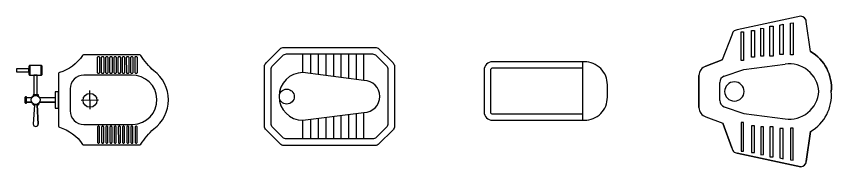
# Model space of a CAD drawing. Extents: x -15080 to 60298, y -30155 to 15485.
# Drawn here: x 55634 to 59539, y 5718 to 6438 of the extents above; entities that cross this region are included whole.
import ezdxf

# ---------------------------------------------------------------- set-up
doc = ezdxf.new("R2010")
doc.units = 0
doc.layers.get('0').update_dxf_attribs({"linetype": 'CONTINUOUS'})

# ---------------------------------------------------------------- blocks, each defined once
blk = doc.blocks.new('SQUAT-02')
for p, q in [((65.4, 119.3), (65.4, 164.8)), ((118.9, 119.3), (118.9, 164.8)), ((352.4, -44.2), (352.3, 45.3)), ((48.4, 10.9), (43.3, 10.9)), ((48.4, -9.7), (43.3, -9.6)), ((393.5, -1.4), (310.2, -1.5))]:
    blk.add_line(p, q)
at = {"linetype": 'CONTINUOUS'}
for p, q in [((44.6, 16), (40.6, 12.5)), ((40.6, 12.5), (40.7, -11.2)), ((48.4, 16), (44.6, 16)), ((48.4, -14.7), (48.4, 16)), ((73.6, 10.9), (48.4, 10.9)), ((185.3, 11), (111.5, 11)), ((44.6, -14.7), (40.7, -11.2)), ((48.4, -14.7), (44.6, -14.7)), ((73.6, -9.6), (48.4, -9.7)), ((86.1, -23.6), (80.6, -114.8)), ((99.5, -23.6), (105.2, -114.8)), ((185.3, -9.6), (111.5, -9.6))]:
    blk.add_line(p, q, dxfattribs=at)
for points in [[(595.4, -211.6, -0.060317), (657.6, -138.1, 0.237937), (727.7, 1.1, 0.237937), (657.4, 140.2, -0.060317), (595.2, 213.7, 0.252396), (591, 215.9), (321, 215.8, 0.25049), (316.9, 213.6, -0.174085), (205.8, 131.2, 0.330997), (202.2, 126.5), (202.3, -125, 0.330997), (205.9, -129.8, -0.174085), (317.1, -212, 0.309789), (322.4, -214.1), (591.2, -213.9)], [(123.9, 124.3), (123.9, 159.8, 0.414214), (118.9, 164.8), (65.4, 164.8, 0.414214), (60.4, 159.8), (60.4, 124.3, 0.414214), (65.4, 119.3), (118.9, 119.3, 0.414214)], [(551.6, 118.9), (322.7, 118.8, 0.414239), (257.7, 53.7), (257.8, -52.2, 0.414256), (322.8, -117.2), (557.9, -117, 0.999885)]]:
    blk.add_lwpolyline(points, format="xyb", close=True, dxfattribs=at)
for points in [[(397.8, 202.9), (397.8, 132, -0.414214), (392.8, 127), (392.8, 127, -0.414214), (387.8, 132), (387.7, 202.9, -0.414214), (392.7, 207.9), (392.8, 207.9, -0.414214)], [(387.7, 202.9, -0.414214), (392.7, 207.9), (392.8, 207.9, -0.414214), (397.8, 202.9), (397.8, 132, -0.414214), (392.8, 127), (392.8, 127, -0.414214), (387.8, 132)], [(417.8, 202.9), (417.8, 132, -0.414214), (412.8, 127), (412.8, 127, -0.414214), (407.8, 132), (407.7, 202.9, -0.414214), (412.7, 207.9), (412.8, 207.9, -0.414214)], [(437.8, 202.9), (437.8, 132, -0.414214), (432.8, 127), (432.8, 127, -0.414214), (427.8, 132), (427.7, 202.9, -0.414214), (432.7, 207.9), (432.8, 207.9, -0.414214)], [(457.8, 202.9), (457.8, 132.1, -0.414214), (452.8, 127), (452.8, 127, -0.414214), (447.8, 132), (447.7, 202.9, -0.414214), (452.7, 207.9), (452.8, 207.9, -0.414214)], [(477.8, 202.9), (477.8, 132.1, -0.414214), (472.8, 127.1), (472.8, 127.1, -0.414214), (467.8, 132.1), (467.7, 202.9, -0.414214), (472.7, 207.9), (472.8, 207.9, -0.414214)], [(497.8, 202.9), (497.8, 132.1, -0.414214), (492.8, 127.1), (492.8, 127.1, -0.414214), (487.8, 132.1), (487.7, 202.9, -0.414214), (492.7, 207.9), (492.8, 207.9, -0.414214)], [(517.8, 202.9), (517.8, 132.1, -0.414214), (512.8, 127.1), (512.8, 127.1, -0.414214), (507.8, 132.1), (507.7, 202.9, -0.414214), (512.7, 207.9), (512.8, 207.9, -0.414214)], [(537.8, 202.9), (537.8, 132.1, -0.414214), (532.8, 127.1), (532.8, 127.1, -0.414214), (527.8, 132.1), (527.7, 202.9, -0.414214), (532.7, 207.9), (532.8, 207.9, -0.414214)], [(557.8, 203), (557.8, 132.1, -0.414214), (552.8, 127.1), (552.8, 127.1, -0.414214), (547.8, 132.1), (547.7, 202.9, -0.414214), (552.7, 208), (552.8, 208, -0.414214)], [(577.8, 203), (577.8, 132.1, -0.414214), (572.8, 127.1), (572.8, 127.1, -0.414214), (567.8, 132.1), (567.7, 203, -0.414214), (572.7, 208), (572.8, 208, -0.414214)], [(398, -201.2), (398, -130.3, 0.414214), (392.9, -125.3), (392.9, -125.3, 0.414214), (387.9, -130.3), (388, -201.2, 0.414214), (393, -206.2), (393, -206.2, 0.414214)], [(418, -201.2), (418, -130.3, 0.414214), (412.9, -125.3), (412.9, -125.3, 0.414214), (407.9, -130.3), (408, -201.2, 0.414214), (413, -206.2), (413, -206.2, 0.414214)], [(438, -201.2), (438, -130.3, 0.414214), (432.9, -125.3), (432.9, -125.3, 0.414214), (427.9, -130.3), (428, -201.2, 0.414214), (433, -206.2), (433, -206.2, 0.414214)], [(458, -201.2), (458, -130.3, 0.414214), (452.9, -125.3), (452.9, -125.3, 0.414214), (447.9, -130.3), (448, -201.2, 0.414214), (453, -206.2), (453, -206.2, 0.414214)], [(478, -201.1), (478, -130.3, 0.414214), (472.9, -125.3), (472.9, -125.3, 0.414214), (467.9, -130.3), (468, -201.1, 0.414214), (473, -206.1), (473, -206.1, 0.414214)], [(498, -201.1), (498, -130.3, 0.414214), (492.9, -125.3), (492.9, -125.3, 0.414214), (487.9, -130.3), (488, -201.1, 0.414214), (493, -206.1), (493, -206.1, 0.414214)], [(518, -201.1), (518, -130.3, 0.414214), (512.9, -125.3), (512.9, -125.3, 0.414214), (507.9, -130.3), (508, -201.1, 0.414214), (513, -206.1), (513, -206.1, 0.414214)], [(538, -201.1), (538, -130.3, 0.414214), (532.9, -125.3), (532.9, -125.3, 0.414214), (527.9, -130.3), (528, -201.1, 0.414214), (533, -206.1), (533, -206.1, 0.414214)], [(558, -201.1), (558, -130.3, 0.414214), (552.9, -125.3), (552.9, -125.3, 0.414214), (547.9, -130.3), (548, -201.1, 0.414214), (553, -206.1), (553, -206.1, 0.414214)], [(578, -201.1), (578, -130.2, 0.414214), (572.9, -125.2), (572.9, -125.2, 0.414214), (567.9, -130.2), (568, -201.1, 0.414214), (573, -206.1), (573, -206.1, 0.414214)]]:
    blk.add_lwpolyline(points, format="xyb", close=True)
for points in [[(60.4, 135.4), (60.4, 148.7), (0, 148.6), (0, 135.3)], [(100.3, 25), (100.2, 119.3), (84.1, 119.3), (84.2, 25)], [(202.3, -38.6), (202.3, 40), (185.3, 40), (185.3, -38.6)]]:
    blk.add_lwpolyline(points, close=True, dxfattribs=at)
for points in [[(105.9, 17.6), (105.9, 25), (79.8, 24.9), (79.8, 18)], [(105.9, -16.2), (105.9, -23.6), (79.8, -23.6), (79.8, -16.7)]]:
    blk.add_lwpolyline(points, dxfattribs=at)
blk.add_circle((92.5, 0.7), 21.5, dxfattribs=at)
blk.add_circle((352.3, -1.5), 33.1)
for centre, start, end in [((61.8, 0.7), 151.0478, 209.0178), ((61.8, 21.1), 200.6201, 209.0178), ((61.8, -19.8), 151.0478, 159.4455)]:
    blk.add_arc(centre, 21.1, start, end)
blk.add_arc((92.9, -114.1), 12.3, 183.5246, 356.541, dxfattribs=at)
blk = doc.blocks.new('YQ_MATONG_06')
blk.add_lwpolyline([(202.3, 39.4), (185.3, 39.4), (185.3, 10.4), (111.5, 10.3, 0.101622), (105.9, 16.9), (105.9, 24.3), (100.3, 24.3), (100.2, 118.7), (118.9, 118.7, 0.414214), (123.9, 123.7), (123.9, 159.2, 0.414214), (118.9, 164.2), (65.4, 164.1, 0.414214), (60.4, 159.1), (60.4, 148), (0, 148), (0, 134.7), (60.4, 134.7), (60.4, 123.6, 0.414214), (65.4, 118.6), (84.1, 118.6), (84.2, 24.3), (79.8, 24.3), (79.8, 17.4, 0.110094), (73.6, 10.3), (48.4, 10.3), (48.4, 15.4), (44.6, 15.4), (40.6, 11.9), (40.7, -11.9), (44.6, -15.4), (48.4, -15.4), (48.4, -10.3), (73.6, -10.3, 0.110094), (79.8, -17.3), (79.8, -24.3), (86.1, -24.3), (80.6, -115.5, 0.940841), (105.2, -115.5), (99.5, -24.3), (105.9, -24.3), (105.9, -16.9, 0.101622), (111.5, -10.3), (185.3, -10.2), (185.3, -39.2), (202.3, -39.2), (202.3, -125.6, 0.330997), (205.9, -130.4, -0.174085), (317.1, -212.6, 0.309789), (322.4, -214.7), (591.2, -214.5, 0.252404), (595.4, -212.3, -0.060317), (657.6, -138.7, 0.237937), (727.7, 0.4, 0.237937), (657.4, 139.5, -0.060317), (595.2, 213, 0.252396), (591, 215.3), (321, 215.1, 0.25049), (316.9, 212.9, -0.174085), (205.8, 130.6, 0.330997), (202.2, 125.8)], format="xyb", close=True)
blk.add_blockref('SQUAT-02', (0, -0.6))
blk = doc.blocks.new('YQ_CTOOL_06')
blk.add_lwpolyline([(202.3, 39.4), (185.3, 39.4), (185.3, 10.4), (111.5, 10.3, 0.101622), (105.9, 16.9), (105.9, 24.3), (100.3, 24.3), (100.2, 118.7), (118.9, 118.7, 0.414214), (123.9, 123.7), (123.9, 159.2, 0.414214), (118.9, 164.2), (65.4, 164.1, 0.414214), (60.4, 159.1), (60.4, 148), (0, 148), (0, 134.7), (60.4, 134.7), (60.4, 123.6, 0.414214), (65.4, 118.6), (84.1, 118.6), (84.2, 24.3), (79.8, 24.3), (79.8, 17.4, 0.110094), (73.6, 10.3), (48.4, 10.3), (48.4, 15.4), (44.6, 15.4), (40.6, 11.9), (40.7, -11.9), (44.6, -15.4), (48.4, -15.4), (48.4, -10.3), (73.6, -10.3, 0.110094), (79.8, -17.3), (79.8, -24.3), (86.1, -24.3), (80.6, -115.5, 0.940841), (105.2, -115.5), (99.5, -24.3), (105.9, -24.3), (105.9, -16.9, 0.101622), (111.5, -10.3), (185.3, -10.2), (185.3, -39.2), (202.3, -39.2), (202.3, -125.6, 0.330997), (205.9, -130.4, -0.174085), (317.1, -212.6, 0.309789), (322.4, -214.7), (591.2, -214.5, 0.252404), (595.4, -212.3, -0.060317), (657.6, -138.7, 0.237937), (727.7, 0.4, 0.237937), (657.4, 139.5, -0.060317), (595.2, 213, 0.252396), (591, 215.3), (321, 215.1, 0.25049), (316.9, 212.9, -0.174085), (205.8, 130.6, 0.330997), (202.2, 125.8)], format="xyb", close=True)
blk.add_blockref('YQ_MATONG_06', (0, 0))
blk = doc.blocks.new('YQ_MATONG_07')
for p, q in [((484.1, 114.3), (484.1, 203.2)), ((520.5, 203.2), (520.5, 109.5)), ((556.9, 203.2), (556.9, 104.8)), ((593.3, 203.2), (593.3, 100)), ((629.7, 203.2), (629.7, 95.2)), ((666.1, 203.2), (666.1, 90.5)), ((702.5, 203.2), (702.5, 85.7)), ((738.9, 203.2), (738.9, 81)), ((775.3, 76.2), (775.3, 203.2)), ((775.3, -203.2), (775.3, -76.2)), ((484.1, -203.2), (484.1, -114.3)), ((520.5, -109.5), (520.5, -203.2)), ((556.9, -104.8), (556.9, -203.2)), ((593.3, -100), (593.3, -203.2)), ((629.7, -95.3), (629.7, -203.2)), ((666.1, -90.5), (666.1, -203.2)), ((702.5, -85.7), (702.5, -203.2)), ((738.9, -81), (738.9, -203.2))]:
    blk.add_line(p, q)
for points in [[(922.3, 142.3), (922.3, -142.3, -0.198912), (914.9, -160.3), (847.6, -227.5, -0.198912), (829.7, -235), (392.6, -235, -0.198912), (374.7, -227.5), (307.4, -160.3, -0.198912), (300, -142.3), (300, 142.3, -0.198912), (307.4, 160.3), (374.7, 227.5, -0.198912), (392.6, 234.9), (829.7, 234.9, -0.198912), (847.6, 227.5), (914.9, 160.3, -0.198912)], [(922.3, 142.3), (922.3, -142.3, -0.198912), (914.9, -160.3), (847.6, -227.5, -0.198912), (829.7, -235), (392.6, -235, -0.198912), (374.7, -227.5), (307.4, -160.3, -0.198912), (300, -142.3), (300, 142.3, -0.198912), (307.4, 160.3), (374.7, 227.5, -0.198912), (392.6, 234.9), (829.7, 234.9, -0.198912), (847.6, 227.5), (914.9, 160.3, -0.198912)], [(890.5, 129.2), (890.5, -129.2, -0.198912), (883.1, -147.1), (834.5, -195.8, -0.198912), (816.5, -203.2), (405.8, -203.2, -0.198912), (387.8, -195.8), (339.2, -147.1, -0.198912), (331.7, -129.2), (331.7, 129.2, -0.198912), (339.2, 147.1), (387.8, 195.8, -0.198912), (405.8, 203.2), (816.5, 203.2, -0.198912), (834.5, 195.8), (883.1, 147.1, -0.198912)], [(484.1, 114.3, 1), (484.1, -114.3), (775.3, -76.2, 1), (775.3, 76.2)]]:
    blk.add_lwpolyline(points, format="xyb", close=True)
blk.add_circle((406.9, -0.8), 35.7)
blk = doc.blocks.new('YQ_CTOOL_07')
blk.add_lwpolyline([(922.3, 142.3), (922.3, -142.3, -0.198912), (914.9, -160.3), (847.6, -227.5, -0.198912), (829.7, -235), (392.6, -235, -0.198912), (374.7, -227.5), (307.4, -160.3, -0.198912), (300, -142.3), (300, 142.3, -0.198912), (307.4, 160.3), (374.7, 227.5, -0.198912), (392.6, 234.9), (829.7, 234.9, -0.198912), (847.6, 227.5), (914.9, 160.3, -0.198912)], format="xyb", close=True)
blk.add_blockref('YQ_MATONG_07', (0, 0))
blk = doc.blocks.new('YQ_MATONG_08')
blk.add_lwpolyline([(779.7, -139.8, 0.414214), (889.7, -29.8), (889.7, 29.8, 0.414214), (779.7, 139.8), (340, 139.8, 0.414214), (300, 99.8), (300, -99.8, 0.414214), (340, -139.8)], format="xyb", close=True)
blk.add_lwpolyline([(769.7, 139.8), (769.7, -139.8)])
blk.add_lwpolyline([(769.7, 109.8), (340, 109.8, 0.414214), (330, 99.8), (330, -99.8, 0.414214), (340, -109.8), (769.7, -109.8)], format="xyb")
blk = doc.blocks.new('YQ_CTOOL_08')
blk.add_lwpolyline([(779.7, -139.8, 0.414214), (889.7, -29.8), (889.7, 29.8, 0.414214), (779.7, 139.8), (340, 139.8, 0.414214), (300, 99.8), (300, -99.8, 0.414214), (340, -139.8)], format="xyb", close=True)
blk.add_blockref('YQ_MATONG_08', (0, 0))
blk = doc.blocks.new('YQ_MATONG_09')
for p, q in [((787.9, 360.2), (483.5, 295)), ((639.9, 170.3), (639.9, 313.8)), ((639.9, 313.8), (655.2, 313.8)), ((655.2, 313.8), (655.2, 170.3)), ((687.7, 318.1), (703.1, 322)), ((687.7, 177.9), (687.7, 318.1)), ((703.1, 322), (703.1, 177.9)), ((737.5, 327.7), (750.9, 329.6)), ((737.5, 176), (737.5, 327.7)), ((750.9, 329.6), (750.9, 176)), ((834.4, 192.2), (813.3, 334.8)), ((502, 285.4), (513.5, 285.4)), ((502, 149.6), (502, 285.4)), ((513.5, 285.4), (513.5, 149.6)), ((551.8, 293.1), (565.2, 293.1)), ((551.8, 164.9), (551.8, 293.1)), ((565.2, 293.1), (565.2, 164.9)), ((595.8, 170.3), (595.8, 304.2)), ((595.8, 304.2), (609.2, 302.3)), ((609.2, 302.3), (609.2, 170.3)), ((458.1, 269.5), (410.6, 152.4)), ((565.2, 164.9), (551.8, 164.9)), ((609.2, 170.3), (595.8, 170.3)), ((655.2, 170.3), (639.9, 170.3)), ((703.1, 177.9), (687.7, 177.9)), ((750.9, 176), (737.5, 176)), ((333.4, 121), (410.6, 152.4)), ((513.5, 149.6), (502, 149.6)), ((514.6, 106.2), (711.9, 131.6)), ((420.9, 73.6), (514.6, 106.2)), ((300, -76.4), (300, 77.5)), ((399.6, -42.5), (399.6, 43.6)), ((420.9, -72.5), (514.6, -105.2)), ((514.6, -105.2), (711.9, -130.6)), ((333.4, -120), (414.4, -151.3)), ((458.1, -268.4), (414.4, -151.3)), ((513.5, -148.5), (502, -148.5)), ((502, -148.5), (502, -284.3)), ((513.5, -284.3), (513.5, -148.5)), ((551.8, -163.8), (551.8, -292)), ((565.2, -163.8), (551.8, -163.8)), ((565.2, -292), (565.2, -163.8)), ((595.8, -169.2), (595.8, -303.2)), ((609.2, -169.2), (595.8, -169.2)), ((609.2, -301.2), (609.2, -169.2)), ((639.9, -169.2), (639.9, -312.7)), ((655.2, -169.2), (639.9, -169.2)), ((655.2, -312.7), (655.2, -169.2)), ((687.7, -176.9), (687.7, -317.1)), ((703.1, -176.9), (687.7, -176.9)), ((703.1, -320.9), (703.1, -176.9)), ((737.5, -175), (737.5, -326.6)), ((750.9, -175), (737.5, -175)), ((750.9, -328.6), (750.9, -175)), ((834.4, -191.1), (813.3, -333.8)), ((787.9, -359.2), (483.5, -293.9)), ((502, -284.3), (513.5, -284.3)), ((551.8, -292), (565.2, -292)), ((595.8, -303.2), (609.2, -301.2)), ((639.9, -312.7), (655.2, -312.7)), ((687.7, -317.1), (703.1, -320.9)), ((737.5, -326.6), (750.9, -328.6))]:
    blk.add_line(p, q)
for points in [[(834.4, 192.2, -0.287613), (933.5, 0.5, -0.293513)], [(834.4, -191.1, 0.287613), (933.5, 0.5, 0.293512)]]:
    blk.add_lwpolyline(points, format="xyb")
for centre, radius, start, end in [((787.9, 334.8), 25.4, 0, 90), ((483.5, 269.6), 25.4, 90, 180.2461), ((345.1, 77.5), 45.1, 105.0001, 179.9999), ((732, -8.8), 141.9, 3.7755, 98.1311), ((431.4, 43.6), 31.7, 109.2226, 180), ((469.7, 0), 46.5, 0, 180), ((469.7, 1.1), 46.5, 180, 0), ((732, 9.9), 141.9, 261.8689, 356.2245), ((345.1, -76.4), 45.1, 180.0001, 254.9999), ((431.4, -42.5), 31.7, 180, 250.7774), ((483.5, -268.5), 25.4, 179.7539, 270), ((787.9, -333.8), 25.4, 270, 0)]:
    blk.add_arc(centre, radius, start, end)
blk = doc.blocks.new('YQ_CTOOL_09')
blk.add_lwpolyline([(813.3, 334.8, 0.414214), (787.9, 360.2), (483.5, 295, 0.415472), (458.1, 269.5), (410.6, 152.4), (333.4, 121, 0.339454), (300, 77.5), (300, -76.4, 0.339454), (333.4, -120), (414.4, -151.3), (458.1, -268.4, 0.415472), (483.5, -293.9), (787.9, -359.2, 0.414214), (813.3, -333.8), (834.4, -191.1, 0.287613), (933.5, 0.5, 0.287613), (834.4, 192.2)], format="xyb", close=True)
blk.add_blockref('YQ_MATONG_09', (0, 0))

msp = doc.modelspace()

# ---------------------------------------------------------------- block references
for name, p in [('YQ_CTOOL_09', (58599.4, 6077.4)), ('YQ_CTOOL_07', (56521.1, 6054.3)), ('YQ_CTOOL_06', (55634.1, 6037.7)), ('YQ_CTOOL_08', (57572.1, 6080.1))]:
    msp.add_blockref(name, p)

doc.saveas('drawing.dxf')
